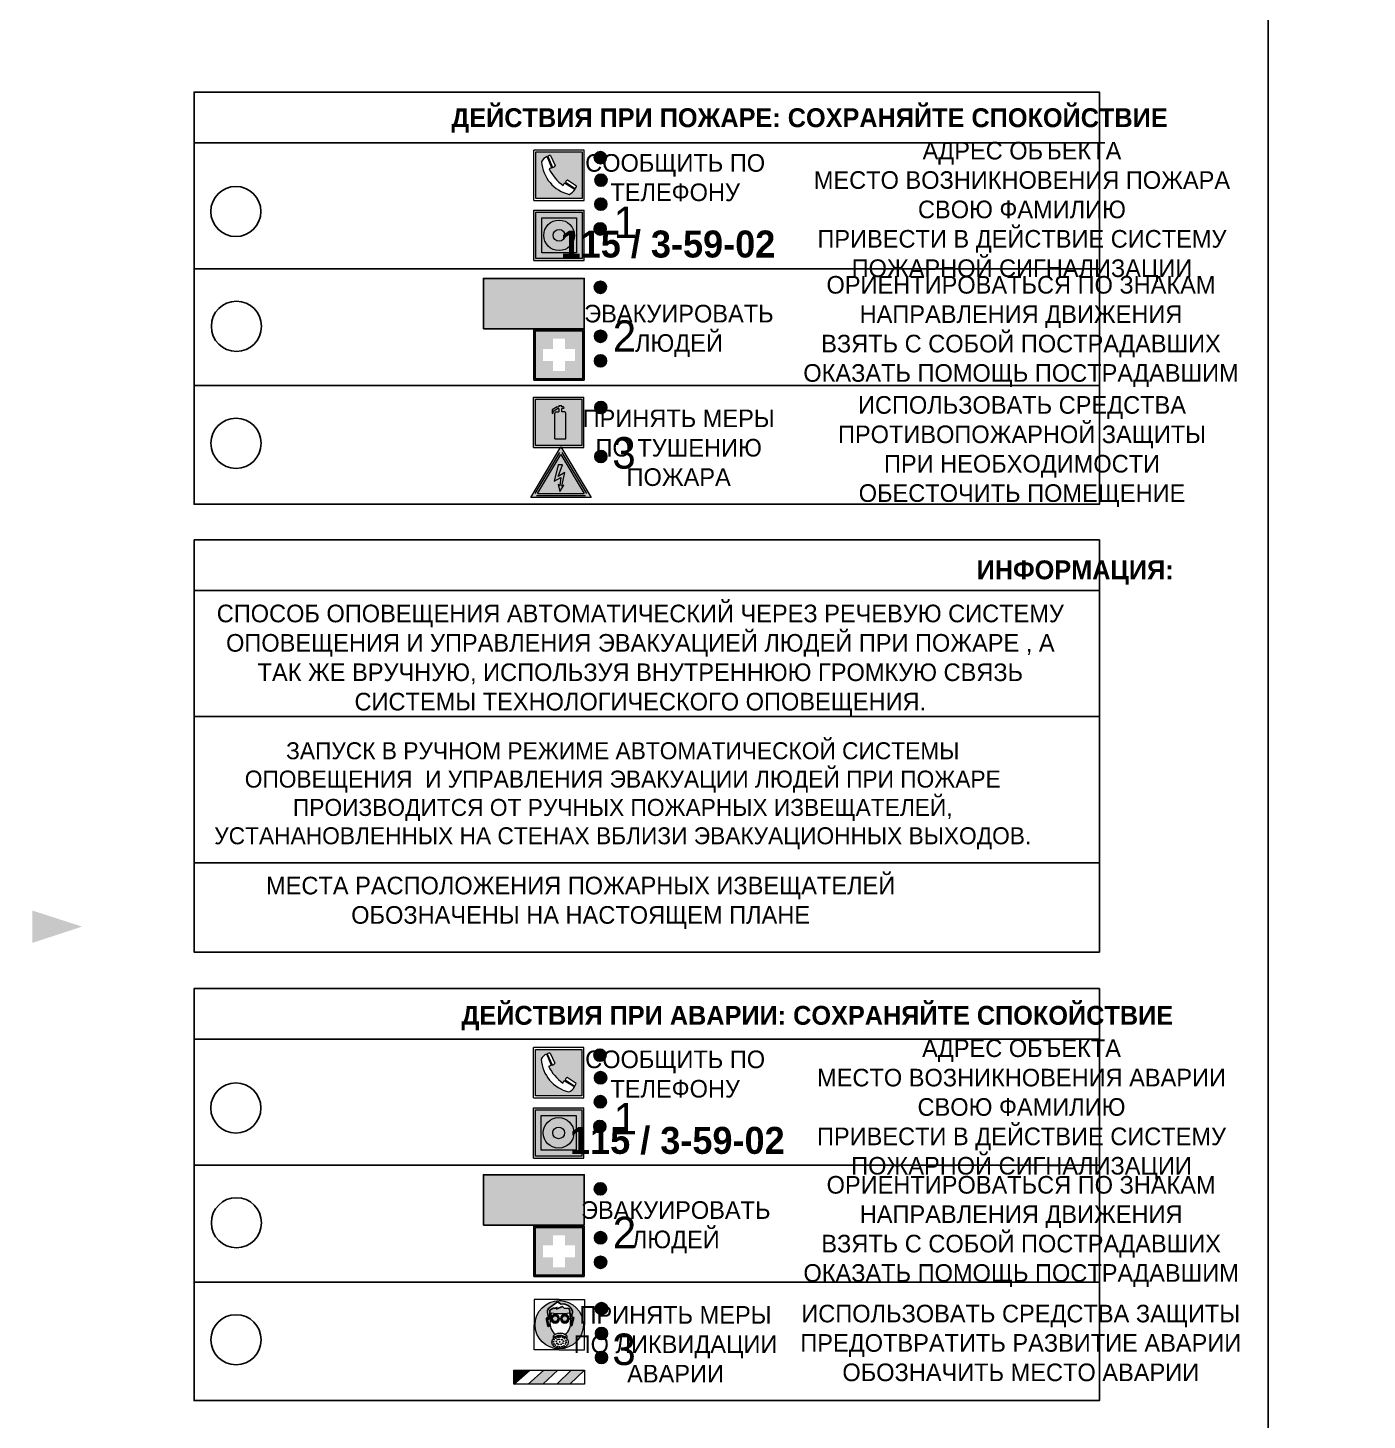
# Model space of a CAD drawing. Header units: millimetres. Extents: x 13114 to 67229, y 22859 to 38520.
# Drawn here: x 30219.4 to 30432, y 36048.3 to 36269.4 of the extents above; entities that cross this region are included whole.
import ezdxf

# ---------------------------------------------------------------- set-up
doc = ezdxf.new("R2010")
doc.units = ezdxf.units.MM
doc.layers.add('План_Штампы', color=7, linetype='Continuous')
doc.styles.add('обычный', font='arial.ttf')

# ---------------------------------------------------------------- blocks, each defined once
blk = doc.blocks.new('A$C3E6D3DDE')
at = {"lineweight": 5}
h = blk.add_hatch(color=40, dxfattribs=at)
h.paths.add_polyline_path([(24.1, 1.45), (16.46, -11.35), (31.74, -11.35)])
h.paths.add_polyline_path([(24.09, -0.46), (30.03, -10.41), (18.14, -10.41)], flags=16)
h.paths.add_polyline_path([(24.54, -3.08), (23.41, -6.02), (25.13, -5.01), (24.33, -8.5), (24.82, -8.27), (23.79, -9.86), (23.4, -8.04), (23.8, -8.43), (24.04, -6.29), (22.39, -7.25), (23.44, -3.08)], flags=0)
h = blk.add_hatch(color=256, dxfattribs=at)
h.paths.add_polyline_path([(24.37, 0.03, 0.567511), (23.82, 0.03), (17.59, -10.4, 0.582454), (17.86, -10.88), (30.32, -10.88, 0.582149), (30.6, -10.4)])
h.paths.add_polyline_path([(24.09, -0.46), (18.14, -10.41), (30.03, -10.41)], flags=16)
h.paths.add_polyline_path([(24.54, -3.08), (23.41, -6.02), (25.13, -5.01), (24.33, -8.5), (24.82, -8.27), (23.79, -9.86), (23.4, -8.04), (23.8, -8.43), (24.04, -6.29), (22.39, -7.25), (23.44, -3.08)], flags=0)
h = blk.add_hatch(color=40, dxfattribs=at)
h.paths.add_polyline_path([(24.09, -0.46), (18.14, -10.41), (30.03, -10.41)])
h.paths.add_polyline_path([(24.82, -8.27), (23.79, -9.86), (23.4, -8.04), (23.8, -8.43), (24.04, -6.29), (22.39, -7.25), (23.44, -3.08), (24.54, -3.08), (23.41, -6.02), (25.13, -5.01), (24.33, -8.5)], flags=16)
at = {"color": 40, "lineweight": 5}
for p, q in [((16.46, -11.35), (24.1, 1.45)), ((24.1, 1.45), (31.74, -11.35))]:
    blk.add_line(p, q, dxfattribs=at)
at = {"lineweight": 5}
for p, q in [((17.59, -10.4), (23.82, 0.03)), ((24.37, 0.03), (30.6, -10.4)), ((18.14, -10.41), (24.09, -0.46)), ((23.44, -3.08), (22.39, -7.25)), ((23.41, -6.02), (24.54, -3.08)), ((24.54, -3.08), (23.44, -3.08)), ((24.09, -0.46), (30.03, -10.41)), ((22.39, -7.25), (24.04, -6.29)), ((25.13, -5.01), (23.41, -6.02)), ((24.04, -6.29), (23.8, -8.43)), ((24.33, -8.5), (25.13, -5.01)), ((18.14, -10.41), (30.03, -10.41)), ((23.8, -8.43), (23.4, -8.04)), ((23.4, -8.04), (23.79, -9.86)), ((23.79, -9.86), (24.82, -8.27)), ((24.82, -8.27), (24.33, -8.5)), ((17.86, -10.88), (30.32, -10.88))]:
    blk.add_line(p, q, dxfattribs=at)
at = {"color": 50, "lineweight": 5}
blk.add_line((31.74, -11.35), (16.46, -11.35), dxfattribs=at)
blk = doc.blocks.new('A$C38D26F80')
h = blk.add_hatch(color=5)
h.dxf.hatch_style = 1
h.paths.add_polyline_path([(-8.77, -4.48, 1), (-0.19, -4.48, 1)])
h.paths.add_polyline_path([(-6.75, -3.58), (-6.75, -3.31), (-6.62, -3.22), (-6.5, -3.22), (-6.42, -3.3), (-6.39, -3.28), (-6.59, -2.23), (-6.59, -2.01), (-6.38, -1.58), (-4.76, -0.4), (-4.13, -0.79, -0.362848), (-2.1, -2.1, -0.201049), (-2.17, -2.48, 0.085434), (-2.26, -3.13), (-1.9, -3.16), (-2.25, -4.7), (-2.4, -4.59), (-2.43, -4.34), (-2.36, -4.34), (-2.14, -3.34), (-2.47, -3.42), (-2.58, -1.95), (-2.77, -1.58), (-3.58, -1.52), (-3.92, -1.26), (-5.05, -1.73), (-4.87, -1.39), (-5.41, -1.6), (-5.41, -1.46), (-6.13, -1.87), (-6.18, -3.5), (-6.56, -3.47), (-6.37, -4.59), (-6.16, -4.43), (-6.16, -4.66), (-6.36, -4.79), (-6.37, -4.8), (-6.51, -4.76)], flags=16)
h.paths.add_polyline_path([(-6.51, -4.76), (-6.36, -4.79), (-6.37, -4.8)], flags=0)
h.paths.add_polyline_path([(-5.92, -2.34, 0.089508), (-2.67, -2.35), (-2.48, -3.88, -0.268602), (-3.4, -6.18, 0.262449), (-5.2, -6.18, -0.268602), (-6.11, -3.88)], flags=16)
edge = h.paths.add_edge_path(flags=16)
edge.add_ellipse((-5.19, -3.41), major_axis=(0, 0.842), ratio=0.848992, start_angle=0, end_angle=360)
edge = h.paths.add_edge_path(flags=0)
edge.add_ellipse((-5.19, -3.39), major_axis=(0, 0.665), ratio=0.853798, start_angle=0, end_angle=360)
edge = h.paths.add_edge_path(flags=0)
edge.add_ellipse((-5.19, -3.4), major_axis=(0, 0.528), ratio=0.864094, start_angle=0, end_angle=360)
edge = h.paths.add_edge_path(flags=16)
edge.add_ellipse((-3.47, -3.4), major_axis=(0, 0.842), ratio=0.848992, start_angle=0, end_angle=360)
h.paths.add_polyline_path([(-3.13, -6.45), (-3.13, -6.84, 0.383174), (-5.57, -6.85), (-5.57, -6.49, -0.369952)], flags=16)
edge = h.paths.add_edge_path(flags=0)
edge.add_ellipse((-3.47, -3.39), major_axis=(0, 0.665), ratio=0.853798, start_angle=0, end_angle=360)
edge = h.paths.add_edge_path(flags=0)
edge.add_ellipse((-3.47, -3.4), major_axis=(0, 0.528), ratio=0.864094, start_angle=0, end_angle=360)
edge = h.paths.add_edge_path(flags=16)
edge.add_ellipse((-4.34, -7.57), major_axis=(-1.48, 0), ratio=0.744955, start_angle=0, end_angle=360)
h.paths.add_polyline_path([(-5.01, -6.85, -1), (-5.15, -6.85, -1)], flags=0)
h.paths.add_polyline_path([(-5.33, -7.14, -1), (-5.47, -7.14, -1)], flags=0)
h.paths.add_polyline_path([(-4.61, -6.71, -1), (-4.74, -6.71, -1)], flags=16)
h.paths.add_polyline_path([(-5.43, -7.51, -1), (-5.57, -7.51, -1)], flags=0)
h.paths.add_polyline_path([(-4.26, -6.67, -1), (-4.4, -6.67, -1)], flags=16)
h.paths.add_polyline_path([(-4.74, -7.14, -1), (-4.88, -7.14, -1)], flags=0)
h.paths.add_polyline_path([(-4.93, -7.43, -1), (-5.07, -7.43, -1)], flags=0)
h.paths.add_polyline_path([(-4.41, -7.07, -1), (-4.54, -7.07, -1)], flags=0)
h.paths.add_polyline_path([(-5.33, -7.87, -1), (-5.46, -7.87, -1)], flags=0)
h.paths.add_polyline_path([(-3.8, -6.71, -1), (-3.94, -6.71, -1)], flags=16)
h.paths.add_polyline_path([(-4.85, -7.78, -1), (-4.98, -7.78, -1)], flags=0)
h.paths.add_polyline_path([(-3.96, -7.14, -1), (-4.1, -7.14, -1)], flags=0)
h.paths.add_polyline_path([(-4.33, -7.53, -1), (-4.47, -7.53, -1)], flags=0)
h.paths.add_polyline_path([(-5.09, -8.12, -1), (-5.23, -8.12, -1)], flags=0)
h.paths.add_polyline_path([(-3.5, -6.94, -1), (-3.64, -6.94, -1)], flags=0)
h.paths.add_polyline_path([(-4.54, -7.97, -1), (-4.68, -7.97, -1)], flags=0)
h.paths.add_polyline_path([(-3.66, -7.39, -1), (-3.8, -7.39, -1)], flags=0)
h.paths.add_polyline_path([(-4.73, -8.35, -1), (-4.86, -8.35, -1)], flags=0)
h.paths.add_polyline_path([(-4.09, -7.96, -1), (-4.23, -7.96, -1)], flags=0)
h.paths.add_polyline_path([(-3.77, -7.74, -1), (-3.91, -7.74, -1)], flags=0)
h.paths.add_polyline_path([(-3.22, -7.27, -1), (-3.35, -7.27, -1)], flags=0)
h.paths.add_polyline_path([(-4.34, -8.4, -1), (-4.47, -8.4, -1)], flags=0)
h.paths.add_polyline_path([(-3.16, -7.61, -1), (-3.3, -7.61, -1)], flags=0)
h.paths.add_polyline_path([(-3.9, -8.35, -1), (-4.04, -8.35, -1)], flags=0)
h.paths.add_polyline_path([(-3.32, -7.91, -1), (-3.46, -7.91, -1)], flags=0)
h.paths.add_polyline_path([(-3.55, -8.23, -1), (-3.69, -8.23, -1)], flags=0)
at = {"color": 5, "lineweight": 5}
for p, q in [((-4.48, 0), (-8.96, 0)), ((-8.96, 0), (-8.96, -4.48)), ((-4.48, 0), (0, 0)), ((0, 0), (0, -4.48)), ((-6.59, -2.01), (-6.38, -1.58)), ((-6.59, -2.23), (-6.59, -2.01)), ((-6.39, -3.28), (-6.59, -2.23)), ((-6.38, -1.58), (-4.76, -0.4)), ((-6.13, -1.87), (-6.18, -3.5)), ((-5.41, -1.46), (-6.13, -1.87)), ((-5.92, -2.34), (-6.11, -3.88)), ((-4.87, -1.39), (-5.41, -1.6)), ((-5.41, -1.6), (-5.41, -1.46)), ((-3.92, -1.26), (-5.05, -1.73)), ((-5.05, -1.73), (-4.87, -1.39)), ((-4.76, -0.4), (-4.13, -0.79)), ((-3.58, -1.52), (-3.92, -1.26)), ((-2.77, -1.58), (-3.58, -1.52)), ((-2.58, -1.95), (-2.77, -1.58)), ((-2.67, -2.34), (-2.48, -3.88)), ((-2.47, -3.42), (-2.58, -1.95)), ((-8.96, -8.96), (-8.96, -4.48)), ((-6.75, -3.31), (-6.62, -3.22)), ((-6.75, -3.58), (-6.75, -3.31)), ((-6.51, -4.76), (-6.75, -3.58)), ((-6.62, -3.22), (-6.5, -3.22)), ((-6.18, -3.5), (-6.56, -3.47)), ((-6.56, -3.47), (-6.37, -4.59)), ((-6.37, -4.8), (-6.51, -4.76)), ((-6.5, -3.22), (-6.42, -3.3)), ((-6.42, -3.3), (-6.39, -3.28)), ((-6.37, -4.59), (-6.16, -4.43)), ((-6.16, -4.66), (-6.37, -4.8)), ((-6.16, -4.43), (-6.16, -4.66)), ((-2.14, -3.34), (-2.47, -3.42)), ((-2.43, -4.34), (-2.4, -4.59)), ((-2.43, -4.34), (-2.36, -4.34)), ((-2.4, -4.59), (-2.25, -4.7)), ((-2.36, -4.34), (-2.14, -3.34)), ((-1.9, -3.16), (-2.26, -3.13)), ((-2.25, -4.7), (-1.9, -3.16)), ((0, -8.96), (0, -4.48)), ((-5.57, -6.49), (-5.57, -6.85)), ((-3.13, -6.45), (-3.13, -6.84)), ((-4.48, -8.96), (-8.96, -8.96)), ((-4.48, -8.96), (0, -8.96))]:
    blk.add_line(p, q, dxfattribs=at)
at = {"color": 5}
for p, q in [((-6.59, -2.01), (-6.38, -1.58)), ((-6.59, -2.23), (-6.59, -2.01)), ((-6.39, -3.28), (-6.59, -2.23)), ((-6.38, -1.58), (-4.76, -0.4)), ((-6.13, -1.87), (-6.18, -3.5)), ((-5.41, -1.46), (-6.13, -1.87)), ((-4.87, -1.39), (-5.41, -1.6)), ((-5.41, -1.6), (-5.41, -1.46)), ((-3.92, -1.26), (-5.05, -1.73)), ((-5.05, -1.73), (-4.87, -1.39)), ((-4.76, -0.4), (-4.13, -0.79)), ((-3.58, -1.52), (-3.92, -1.26)), ((-2.77, -1.58), (-3.58, -1.52)), ((-2.58, -1.95), (-2.77, -1.58)), ((-2.47, -3.42), (-2.58, -1.95)), ((-6.75, -3.31), (-6.62, -3.22)), ((-6.75, -3.58), (-6.75, -3.31)), ((-6.51, -4.76), (-6.75, -3.58)), ((-6.62, -3.22), (-6.5, -3.22)), ((-6.18, -3.5), (-6.56, -3.47)), ((-6.56, -3.47), (-6.37, -4.59)), ((-6.37, -4.8), (-6.51, -4.76)), ((-6.36, -4.79), (-6.51, -4.76)), ((-6.5, -3.22), (-6.42, -3.3)), ((-6.42, -3.3), (-6.39, -3.28)), ((-6.37, -4.59), (-6.16, -4.43)), ((-6.16, -4.66), (-6.37, -4.8)), ((-6.16, -4.66), (-6.36, -4.79)), ((-6.16, -4.43), (-6.16, -4.66)), ((-2.14, -3.34), (-2.47, -3.42)), ((-2.4, -4.59), (-2.43, -4.34)), ((-2.43, -4.34), (-2.36, -4.34)), ((-2.25, -4.7), (-2.4, -4.59)), ((-2.36, -4.34), (-2.14, -3.34)), ((-2.26, -3.13), (-1.9, -3.16)), ((-1.9, -3.16), (-2.25, -4.7))]:
    blk.add_line(p, q, dxfattribs=at)
at = {"color": 5, "lineweight": 5}
for centre, radius in [((-4.48, -4.48), 4.29), ((-5.4, -7.14), 0.0678), ((-5.08, -6.85), 0.0678), ((-5, -7.43), 0.0678), ((-4.81, -7.14), 0.0678), ((-4.67, -6.71), 0.0678), ((-4.47, -7.07), 0.0678), ((-4.33, -6.67), 0.0678), ((-4.03, -7.14), 0.0678), ((-3.87, -6.71), 0.0678), ((-3.73, -7.39), 0.0678), ((-3.57, -6.94), 0.0678), ((-3.28, -7.27), 0.0678), ((-5.5, -7.51), 0.0678), ((-5.4, -7.87), 0.0678), ((-5.16, -8.12), 0.0678), ((-4.91, -7.78), 0.0678), ((-4.79, -8.35), 0.0678), ((-4.61, -7.97), 0.0678), ((-4.4, -7.53), 0.0678), ((-4.4, -8.4), 0.0678), ((-4.16, -7.96), 0.0678), ((-3.97, -8.35), 0.0678), ((-3.84, -7.74), 0.0678), ((-3.62, -8.23), 0.0678), ((-3.39, -7.91), 0.0678), ((-3.23, -7.61), 0.0678)]:
    blk.add_circle(centre, radius, dxfattribs=at)
for centre, radius, start, end in [((-4.28, 6.66), 9.15, 259.6987, 280.1569), ((-2.6, -2.2), 0.513, 326.4781, 11.7739), ((-3.66, -4.24), 2.47, 171.573, 231.7124), ((-4.93, -4.24), 2.47, 308.2876, 8.427), ((-0.47, -3.05), 1.79, 161.5846, 182.4584), ((-4.33, -7.88), 1.87, 50.358, 131.5662), ((-4.34, -8.2), 1.82, 48.4943, 132.3565), ((-4.3, -7.78), 1.83, 60.5889, 119.4111)]:
    blk.add_arc(centre, radius, start, end, dxfattribs=at)
at = {"color": 5}
for centre, radius, start, end in [((-3.89, -2.66), 1.88, 17.387, 97.1599), ((-2.6, -2.2), 0.511, 326.3906, 11.8614), ((-0.35, -3.07), 1.91, 162.2553, 181.7878)]:
    blk.add_arc(centre, radius, start, end, dxfattribs=at)
at = {"color": 5, "lineweight": 5}
for centre, major_axis, ratio in [((-5.19, -3.41), (0, 0.842), 0.848992), ((-5.19, -3.39), (0, 0.665), 0.853798), ((-5.19, -3.4), (0, 0.528), 0.864094), ((-3.47, -3.4), (0, 0.842), 0.848992), ((-3.47, -3.39), (0, 0.665), 0.853798), ((-3.47, -3.4), (0, 0.528), 0.864094), ((-4.34, -7.57), (-1.48, 0), 0.744955)]:
    blk.add_ellipse(centre, major_axis=major_axis, ratio=ratio, dxfattribs=at)
blk = doc.blocks.new('A$C47DD6509')
at = {"lineweight": 5}
for points in [[(-8.69, 0), (-11.19, 0), (-11.19, -2.22)], [(-4.22, 0), (-6.45, 0), (-8.91, -2.22), (-6.61, -2.22)], [(0, 0), (-2.09, 0), (-4.36, -2.22), (-2.29, -2.22)]]:
    blk.add_hatch(color=242, dxfattribs=at).paths.add_polyline_path(points)
at = {"color": 242, "lineweight": 5}
for p, q in [((-11.19, -2.22), (-8.69, 0)), ((-11.19, -2.22), (-11.19, 0)), ((-11.19, 0), (-8.69, 0)), ((-11.19, 0), (0, 0)), ((-8.91, -2.22), (-6.45, 0)), ((-6.61, -2.22), (-4.22, 0)), ((-4.36, -2.22), (-2.09, 0)), ((-2.29, -2.22), (0, 0)), ((0, 0), (0, -2.22)), ((0, -2.22), (-11.19, -2.22))]:
    blk.add_line(p, q, dxfattribs=at)
blk = doc.blocks.new('A$C456E1F9C')
at = {"lineweight": 5}
h = blk.add_hatch(color=242, dxfattribs=at)
h.paths.add_polyline_path([(0.51, -1.47), (0.51, -13.26), (12.29, -13.26), (12.29, -1.47)])
h.paths.add_polyline_path([(5.42, -4.95, -0.254479), (4.78, -5.4), (3.52, -2.53, -0.209735), (4.23, -2.4)], flags=16)
h.paths.add_polyline_path([(8.53, -8.6), (10.87, -10.17), (10.54, -10.76), (8.03, -9.13, -0.192251)], flags=16)
h.paths.add_polyline_path([(4.61, -5.49, 0.005518), (3.87, -5.72, 0.128647), (7.49, -10.01, 0.00809), (7.83, -9.33), (10.47, -10.97, -0.16736), (8.99, -12.25, -0.327862), (1.95, -3.95, -0.166952), (3.36, -2.62)], flags=16)
at = {"color": 242, "lineweight": 5}
for p, q in [((0, -13.77), (0, -0.97)), ((12.8, -0.97), (0, -0.97)), ((4.61, -5.49), (3.36, -2.62)), ((3.52, -2.53), (4.78, -5.4)), ((4.23, -2.4), (5.42, -4.95)), ((12.8, -13.77), (12.8, -0.97)), ((7.83, -9.33), (10.47, -10.97)), ((8.03, -9.13), (10.54, -10.76)), ((10.81, -10.12), (8.53, -8.6)), ((10.54, -10.76), (10.8, -10.3)), ((10.8, -10.3), (10.81, -10.12)), ((0, -13.77), (12.8, -13.77))]:
    blk.add_line(p, q, dxfattribs=at)
blk.add_lwpolyline([(0.51, -1.47), (12.29, -1.47), (12.29, -13.26), (0.51, -13.26)], close=True, dxfattribs=at)
for centre, radius, start, end in [((4.59, -5.34), 2.99, 114.2845, 152.1974), ((4.02, -3.27), 0.891, 76.3284, 123.7092), ((11.12, -3.31), 9.19, 183.9915, 256.6009), ((14.98, -39.1), 35.17, 107.1487, 108.4135), ((13.86, -0.94), 11.08, 205.5536, 234.8762), ((4.68, -4.59), 0.824, 276.9621, 334.0723), ((-13.31, 0.8), 23.44, 332.5487, 334.4027), ((8.94, -9.5), 0.989, 114.4092, 157.9388), ((7.87, -9.46), 3, 291.9291, 329.9329)]:
    blk.add_arc(centre, radius, start, end, dxfattribs=at)
blk = doc.blocks.new('A$C54414219')
at = {"true_color": 0xffffff}
h = blk.add_hatch(color=7, dxfattribs=at)
h.paths.add_polyline_path([(2.39, -9.45), (2.39, -18.3), (11.23, -18.3), (11.23, -9.45)], flags=0)
h.paths.add_polyline_path([(10.71, -13.87, -1), (2.92, -13.87, -1)], flags=0)
h.paths.add_polyline_path([(8.3, -13.87, -1), (5.33, -13.87, -1)], flags=0)
h.paths.add_polyline_path([(0.41, -7.47), (0.41, -20.27), (13.21, -20.27), (13.21, -7.47)])
h.paths.add_polyline_path([(0.92, -19.77), (12.71, -19.77), (12.71, -7.98), (0.92, -7.98)], flags=16)
h.paths.add_polyline_path([(11.23, -9.45), (11.23, -18.3), (2.39, -18.3), (2.39, -9.45)], flags=0)
at = {"lineweight": 5}
h = blk.add_hatch(color=242, dxfattribs=at)
h.paths.add_polyline_path([(12.71, -7.98), (0.92, -7.98), (0.92, -19.77), (12.71, -19.77)])
h.paths.add_polyline_path([(11.23, -18.3), (2.39, -18.3), (2.39, -9.45), (11.23, -9.45)], flags=16)
h.paths.add_polyline_path([(10.71, -13.87, -1), (2.92, -13.87, -1)], flags=0)
h.paths.add_polyline_path([(8.3, -13.87, -1), (5.33, -13.87, -1)], flags=0)
at = {"true_color": 0xffffff}
h = blk.add_hatch(color=7, dxfattribs=at)
h.paths.add_polyline_path([(2.39, -9.45), (2.39, -18.3), (11.23, -18.3), (11.23, -9.45)])
h.paths.add_polyline_path([(10.71, -13.87, -1), (2.92, -13.87, -1)], flags=16)
h.paths.add_polyline_path([(8.3, -13.87, -1), (5.33, -13.87, -1)], flags=0)
at = {"lineweight": 5}
h = blk.add_hatch(color=242, dxfattribs=at)
h.paths.add_polyline_path([(2.92, -13.87, 1), (10.71, -13.87, 1)])
h.paths.add_polyline_path([(8.3, -13.87, -1), (5.33, -13.87, -1)], flags=16)
at = {"color": 242, "lineweight": 5}
for p, q in [((0.41, -20.27), (0.41, -7.47)), ((0.41, -7.47), (13.21, -7.47)), ((0.41, -7.47), (13.21, -7.47)), ((13.21, -20.27), (13.21, -7.47)), ((0.41, -20.27), (13.21, -20.27))]:
    blk.add_line(p, q, dxfattribs=at)
for points in [[(0.92, -7.98), (12.71, -7.98), (12.71, -19.77), (0.92, -19.77)], [(2.39, -9.45), (11.23, -9.45), (11.23, -18.3), (2.39, -18.3)]]:
    blk.add_lwpolyline(points, close=True, dxfattribs=at)
for radius in [3.89, 1.49]:
    blk.add_circle((6.81, -13.87), radius, dxfattribs=at)
blk = doc.blocks.new('A$C32E8229D')
at = {"true_color": 0xffffff}
blk.add_hatch(color=7, dxfattribs=at).paths.add_polyline_path([(0, 0), (0, -8), (16, -8), (16, 0)])
h = blk.add_hatch(color=126)
h.paths.add_polyline_path([(0.2, -0.2), (15.8, -0.2), (15.8, -7.8), (0.2, -7.8)])
h.paths.add_polyline_path([(13.49, -2.05), (12.08, -2.05), (11.37, -2.63, 0.162397), (11.29, -2.84), (11.29, -3.63), (10.35, -3.63), (10.35, -4.05), (11.68, -4.05), (11.68, -3.48), (12.26, -4.28), (11.29, -5.1), (11.29, -6.78), (11.85, -6.78), (11.85, -5.44), (12.8, -4.64), (12.8, -5.94), (14.46, -5.94), (14.46, -5.39), (13.45, -5.39), (13.45, -3.97), (12.46, -2.59), (13.15, -2.59), (13.69, -3.34), (14.18, -3)], flags=16)
h.paths.add_polyline_path([(10.74, -1.82, 1), (11.8, -1.82, 1)], flags=16)
h.paths.add_polyline_path([(9.39, -3.59), (5.99, -3.59), (6.56, -3.03), (5.91, -3.03), (5.1, -3.83), (5.91, -4.64), (6.56, -4.64), (5.99, -4.09), (9.39, -4.09)], flags=16)
h.paths.add_polyline_path([(4.29, -1.08), (1.72, -1.08), (1.72, -6.6), (4.29, -6.6)], flags=16)
at = {"color": 126}
blk.add_lwpolyline([(16, -8), (0, -8), (0, 0), (16, 0)], close=True, dxfattribs=at)
blk = doc.blocks.new('A$C18900ED3')
h = blk.add_hatch(color=126)
h.paths.add_polyline_path([(-0.18, -0.18), (-7.02, -0.18), (-7.02, -7.02), (-0.18, -7.02)])
h.paths.add_polyline_path([(-5.89, -4.46), (-5.89, -2.77), (-4.46, -2.77), (-4.46, -1.31), (-2.77, -1.31), (-2.77, -2.77), (-1.33, -2.77), (-1.33, -4.46), (-2.77, -4.46), (-2.77, -5.89), (-4.46, -5.89), (-4.46, -4.46)], flags=16)
at = {"color": 126}
for p, q in [((-7.2, 0), (-7.2, -7.2)), ((0, 0), (-7.2, 0)), ((0, -7.2), (0, 0)), ((-7.02, -7.02), (-7.02, -0.18)), ((-7.02, -0.18), (-0.18, -0.18)), ((-0.18, -0.18), (-0.18, -7.02)), ((-7.2, -7.2), (0, -7.2)), ((-0.18, -7.02), (-7.02, -7.02))]:
    blk.add_line(p, q, dxfattribs=at)
blk = doc.blocks.new('A$C3AD82952')
at = {"true_color": 0xf5f5ff}
h = blk.add_hatch(color=7, dxfattribs=at)
h.dxf.hatch_style = 1
h.paths.add_polyline_path([(8.21, 8.73, 0.414214), (7.89, 9.05), (7.22, 9.05), (7.22, 9.92), (7.59, 9.92, 1), (7.57, 10.36), (7.22, 10.36), (7.22, 10.6), (6.43, 10.6), (6.43, 10.36), (6.01, 10.36), (4.74, 9.59), (4.74, 8.69), (4.98, 8.73), (4.98, 9.26), (6.12, 9.91), (6.43, 9.91), (6.43, 9.05), (5.76, 9.05, 0.414214), (5.44, 8.73), (5.44, 2.2), (8.21, 2.2)], flags=0)
h.paths.add_polyline_path([(12.8, 12.8), (0, 12.8), (0, 0), (12.8, 0)])
h.paths.add_polyline_path([(0.51, 12.29), (12.29, 12.29), (12.29, 0.51), (0.51, 0.51)], flags=16)
h.paths.add_polyline_path([(4.74, 9.59), (6.01, 10.36), (6.43, 10.36), (6.43, 10.6), (7.22, 10.6), (7.22, 10.36), (7.59, 10.36, -0.94586), (7.59, 9.92), (7.22, 9.92), (7.22, 9.05), (7.89, 9.05, -0.414214), (8.21, 8.73), (8.21, 2.2), (5.44, 2.2), (5.44, 8.73, -0.414214), (5.76, 9.05), (6.43, 9.05), (6.43, 9.91), (6.12, 9.91), (4.98, 9.26), (4.98, 8.73), (4.74, 8.69)], flags=0)
h = blk.add_hatch(color=242)
h.dxf.hatch_style = 1
h.paths.add_polyline_path([(12.29, 12.29), (0.51, 12.29), (0.51, 0.51), (12.29, 0.51)])
h.paths.add_polyline_path([(4.74, 8.69), (4.74, 9.59), (6.01, 10.36), (6.43, 10.36), (6.43, 10.6), (7.22, 10.6), (7.22, 10.36), (7.59, 10.36, -0.94586), (7.59, 9.92), (7.22, 9.92), (7.22, 9.05), (7.89, 9.05, -0.414214), (8.21, 8.73), (8.21, 2.2), (5.44, 2.2), (5.44, 8.73, -0.414214), (5.76, 9.05), (6.43, 9.05), (6.43, 9.91), (6.12, 9.91), (4.98, 9.26), (4.98, 8.73)], flags=16)
h = blk.add_hatch(color=7, dxfattribs=at)
h.dxf.hatch_style = 1
h.paths.add_polyline_path([(8.21, 8.73, 0.414214), (7.89, 9.05), (7.22, 9.05), (7.22, 9.92), (7.59, 9.92, 1), (7.57, 10.36), (7.22, 10.36), (7.22, 10.6), (6.43, 10.6), (6.43, 10.36), (6.01, 10.36), (4.74, 9.59), (4.74, 8.69), (4.98, 8.73), (4.98, 9.26), (6.12, 9.91), (6.43, 9.91), (6.43, 9.05), (5.76, 9.05, 0.414214), (5.44, 8.73), (5.44, 2.2), (8.21, 2.2)])
at = {"color": 242, "lineweight": 5}
for p, q in [((0, 0), (0, 12.8)), ((0, 12.8), (12.8, 12.8)), ((12.8, 0), (12.8, 12.8)), ((6.01, 10.36), (4.74, 9.59)), ((4.74, 9.59), (4.74, 8.69)), ((4.74, 8.69), (4.98, 8.73)), ((4.98, 9.26), (6.12, 9.91)), ((4.98, 8.73), (4.98, 9.26)), ((5.44, 2.2), (5.44, 8.73)), ((5.76, 9.05), (6.43, 9.05)), ((6.01, 10.36), (6.43, 10.36)), ((6.12, 9.91), (6.43, 9.91)), ((7.22, 10.6), (6.43, 10.6)), ((6.43, 10.6), (6.43, 10.36)), ((6.43, 9.91), (6.43, 9.05)), ((7.22, 10.36), (7.22, 10.6)), ((7.59, 10.36), (7.22, 10.36)), ((7.22, 9.05), (7.22, 9.92)), ((7.59, 9.92), (7.22, 9.92)), ((7.89, 9.05), (7.22, 9.05)), ((8.21, 2.2), (8.21, 8.73)), ((0, 0), (12.8, 0)), ((5.44, 2.2), (8.21, 2.2))]:
    blk.add_line(p, q, dxfattribs=at)
blk.add_lwpolyline([(0.51, 12.29), (12.29, 12.29), (12.29, 0.51), (0.51, 0.51)], close=True, dxfattribs=at)
for centre, radius, start, end in [((5.76, 8.73), 0.32, 90, 180), ((7.58, 10.14), 0.223, 273.1875, 86.8125), ((7.89, 8.73), 0.32, 0, 90)]:
    blk.add_arc(centre, radius, start, end, dxfattribs=at)

msp = doc.modelspace()

# ---------------------------------------------------------------- hatches: boundary and pattern name
at = {"lineweight": 0}
h = msp.add_hatch(color=256, dxfattribs=at)
h.dxf.hatch_style = 1
h.paths.add_polyline_path([(30309.3, 36248.77, 1), (30311.24, 36248.77, 1)])
h = msp.add_hatch(color=256, dxfattribs=at)
h.dxf.hatch_style = 1
h.paths.add_polyline_path([(30309.41, 36245.19, 1), (30311.34, 36245.19, 1)])
h = msp.add_hatch(color=256, dxfattribs=at)
h.dxf.hatch_style = 1
h.paths.add_polyline_path([(30309.37, 36241.38, 1), (30311.3, 36241.38, 1)])
h = msp.add_hatch(color=256, dxfattribs=at)
h.dxf.hatch_style = 1
h.paths.add_polyline_path([(30309.29, 36237.45, 1), (30311.22, 36237.45, 1)])
h = msp.add_hatch(color=256, dxfattribs=at)
h.dxf.hatch_style = 1
h.paths.add_polyline_path([(30309.3, 36228.18, 1), (30311.23, 36228.18, 1)])
h = msp.add_hatch(color=256, dxfattribs=at)
h.dxf.hatch_style = 1
h.paths.add_polyline_path([(30309.34, 36220.4, 1), (30311.27, 36220.4, 1)])
h = msp.add_hatch(color=256, dxfattribs=at)
h.dxf.hatch_style = 1
h.paths.add_polyline_path([(30309.33, 36216.5, 1), (30311.26, 36216.5, 1)])
h = msp.add_hatch(color=256, dxfattribs=at)
h.dxf.hatch_style = 1
h.paths.add_polyline_path([(30309.39, 36209.08, 1), (30311.32, 36209.08, 1)])
h = msp.add_hatch(color=256, dxfattribs=at)
h.dxf.hatch_style = 1
h.paths.add_polyline_path([(30309.4, 36201.31, 1), (30311.33, 36201.31, 1)])
h = msp.add_hatch(color=256, dxfattribs=at)
h.dxf.hatch_style = 1
h.paths.add_polyline_path([(30309.24, 36106.22, 1), (30311.17, 36106.22, 1)])
h = msp.add_hatch(color=256, dxfattribs=at)
h.dxf.hatch_style = 1
h.paths.add_polyline_path([(30309.34, 36102.64, 1), (30311.28, 36102.64, 1)])
h = msp.add_hatch(color=256, dxfattribs=at)
h.dxf.hatch_style = 1
h.paths.add_polyline_path([(30309.31, 36098.83, 1), (30311.24, 36098.83, 1)])
h = msp.add_hatch(color=256, dxfattribs=at)
h.dxf.hatch_style = 1
h.paths.add_polyline_path([(30309.22, 36094.9, 1), (30311.15, 36094.9, 1)])
h = msp.add_hatch(color=256, dxfattribs=at)
h.dxf.hatch_style = 1
h.paths.add_polyline_path([(30309.31, 36085.01, 1), (30311.24, 36085.01, 1)])
h = msp.add_hatch(color=256, dxfattribs=at)
h.dxf.hatch_style = 1
h.paths.add_polyline_path([(30309.35, 36077.23, 1), (30311.28, 36077.23, 1)])
h = msp.add_hatch(color=256, dxfattribs=at)
h.dxf.hatch_style = 1
h.paths.add_polyline_path([(30309.34, 36073.33, 1), (30311.27, 36073.33, 1)])
h = msp.add_hatch(color=256, dxfattribs=at)
h.dxf.hatch_style = 1
h.paths.add_polyline_path([(30309.5, 36065.97, 1), (30311.43, 36065.97, 1)])
h = msp.add_hatch(color=256, dxfattribs=at)
h.dxf.hatch_style = 1
h.paths.add_polyline_path([(30309.49, 36062.03, 1), (30311.43, 36062.03, 1)])
h = msp.add_hatch(color=256, dxfattribs=at)
h.dxf.hatch_style = 1
h.paths.add_polyline_path([(30309.5, 36058.2, 1), (30311.43, 36058.2, 1)])

# ---------------------------------------------------------------- linework, layer by layer
at = {"color": 5, "lineweight": 0}
for points in [[(29816.34, 35950.09), (30416.34, 35950.09), (30416.34, 36345.09), (29816.34, 36345.09)], [(30416.34, 35950.09), (31016.34, 35950.09), (31016.34, 36345.09), (30416.34, 36345.09)]]:
    msp.add_lwpolyline(points, close=True, dxfattribs=at)
for points in [[(30245.76, 36251.13), (30389.53, 36251.13), (30389.53, 36259.18), (30245.76, 36259.18)], [(30245.76, 36251.13), (30389.53, 36251.13), (30389.53, 36193.73), (30245.76, 36193.73)], [(30245.76, 36108.76), (30389.53, 36108.76), (30389.53, 36116.81), (30245.76, 36116.81)], [(30245.76, 36108.76), (30389.53, 36108.76), (30389.53, 36051.36), (30245.76, 36051.36)]]:
    msp.add_lwpolyline(points, close=True)
for points in [[(30304.18, 36231.13), (30245.76, 36231.13), (30389.53, 36231.13)], [(30304.18, 36212.56), (30245.76, 36212.56), (30389.53, 36212.56)], [(30304.18, 36088.76), (30245.76, 36088.76), (30389.53, 36088.76)], [(30304.18, 36070.19), (30245.76, 36070.19), (30389.53, 36070.19)]]:
    msp.add_lwpolyline(points)
at = {"color": 0}
msp.add_lwpolyline([(30245.76, 36188.07), (30389.53, 36188.07), (30389.53, 36122.61), (30245.76, 36122.61)], close=True, dxfattribs=at)
for points in [[(30245.76, 36180.01), (30389.53, 36180.01)], [(30245.76, 36160.02), (30389.53, 36160.02)], [(30245.76, 36136.77), (30389.53, 36136.77)]]:
    msp.add_lwpolyline(points, dxfattribs=at)
for centre, radius in [((30310.27, 36248.77), 0.966), ((30310.37, 36245.19), 0.966), ((30252.39, 36240.21), 3.98), ((30310.34, 36241.38), 0.966), ((30310.25, 36237.45), 0.966), ((30310.27, 36228.18), 0.966), ((30252.48, 36221.98), 3.98), ((30310.31, 36220.4), 0.966), ((30310.3, 36216.5), 0.966), ((30310.36, 36209.08), 0.966), ((30252.42, 36203.4), 3.98), ((30310.36, 36201.31), 0.966), ((30310.21, 36106.22), 0.966), ((30310.31, 36102.64), 0.966), ((30252.39, 36097.84), 3.98), ((30310.27, 36098.83), 0.966), ((30310.19, 36094.9), 0.966), ((30310.27, 36085.01), 0.966), ((30252.48, 36079.61), 3.98), ((30310.31, 36077.23), 0.966), ((30310.31, 36073.33), 0.966), ((30310.46, 36065.97), 0.966), ((30252.42, 36061.03), 3.98), ((30310.46, 36062.03), 0.966), ((30310.46, 36058.2), 0.966)]:
    msp.add_circle(centre, radius)
at = {"layer": 'План_Штампы', "color": 126, "true_color": 0x008754}
msp.add_solid([(30220.08, 36124.06), (30220.1, 36129.19), (30227.98, 36126.64)], dxfattribs=at)

# ---------------------------------------------------------------- block references
for name, p, xscale, yscale, zscale in [('A$C456E1F9C', (30299.71, 36250.59), 0.625, 0.625, 0.625), ('A$C54414219', (30299.46, 36245.1), 0.625, 0.625, 0.625), ('A$C18900ED3', (30307.71, 36221.45), 1.111111111007631, 1.111111111007631, 1.111111111007631), ('A$C3AD82952', (30299.66, 36202.72), 0.625, 0.625, 0.625), ('A$C3E6D3DDE', (30288.95, 36201.91), 0.625, 0.625, 0.625), ('A$C456E1F9C', (30299.65, 36108.04), 0.625, 0.625, 0.625), ('A$C54414219', (30299.39, 36102.55), 0.625, 0.625, 0.625), ('A$C18900ED3', (30307.71, 36079.08), 1.111111111007631, 1.111111111007631, 1.111111111007631), ('A$C38D26F80', (30307.74, 36067.41), 0.8928571427240968, 0.8928571427240968, 0.8928571427240968)]:
    msp.add_blockref(name, p, dxfattribs=dict(xscale=xscale, yscale=yscale, zscale=zscale))
at = {"xscale": -1}
for p in [(30307.71, 36229.6), (30307.71, 36087.23)]:
    msp.add_blockref('A$C32E8229D', p, dxfattribs=at)
at = {"color": 242, "true_color": 0xc1121c}
msp.add_blockref('A$C47DD6509', (30307.74, 36056.2), dxfattribs=at)

# ---------------------------------------------------------------- texts
at = {"lineweight": 0, "attachment_point": 5, "style": 'обычный'}
for s, insert, char_height, width in [('{\\fProxima Nova Rg|b1|i0|c204|p2;ДЕЙСТВИЯ ПРИ ПОЖАРЕ: СОХРАНЯЙТЕ СПОКОЙСТВИЕ\\H1.6644x; }', (30343.48, 36254.68), 3, 175.1736), ('{\\fProxima Nova Rg|b0|i0|c204|p2;СООБЩИТЬ ПО \\PТЕЛЕФОНУ}', (30322.15, 36245.58), 2.8, 126.6484), ('\\pi-8.4,l8.4,t8.4;{\\fProxima Nova Rg|b0|i0|c204|p2;АДРЕС ОБЪЕКТА\\PМЕСТО ВОЗНИКНОВЕНИЯ ПОЖАРА \\PСВОЮ ФАМИЛИЮ\\PПРИВЕСТИ В ДЕЙСТВИЕ СИСТЕМУ \\PПОЖАРНОЙ СИГНАЛИЗАЦИИ}', (30377.22, 36240.14), 2.8, 126.6484), ('{\\fProxima Nova Rg|b0|i0|c204|p2;1\\H1.1667x; }', (30314.25, 36238.51), 5, 126.6484), ('{\\fProxima Nova Rg|b1|i0|c0|p2;\\H1.0714x;115 / 3-59-02\\H1.2822x; }', (30321.01, 36234.99), 4, 126.6484), ('\\pi-8.4,l8.4,t8.4;{\\fProxima Nova Rg|b0|i0|c204|p2;ОРИЕНТИРОВАТЬСЯ ПО ЗНАКАМ \\PНАПРАВЛЕНИЯ ДВИЖЕНИЯ\\PВЗЯТЬ С СОБОЙ ПОСТРАДАВШИХ\\PОКАЗАТЬ ПОМОЩЬ ПОСТРАДАВШИМ}', (30377.07, 36221.17), 2.8, 126.6484), ('{\\fProxima Nova Rg|b0|i0|c204|p2;ЭВАКУИРОВАТЬ \\PЛЮДЕЙ}', (30322.75, 36221.26), 2.8, 126.6484), ('{\\fProxima Nova Rg|b0|i0|c204|p2;2\\H1.1967x; }', (30314.1, 36220.43), 5, 126.6484), ('\\pi-8.4,l8.4,t8.4;{\\fProxima Nova Rg|b0|i0|c204|p2;ИСПОЛЬЗОВАТЬ СРЕДСТВА \\PПРОТИВОПОЖАРНОЙ ЗАЩИТЫ \\PПРИ НЕОБХОДИМОСТИ \\PОБЕСТОЧИТЬ ПОМЕЩЕНИЕ}', (30377.23, 36202.09), 2.8, 126.6484), ('{\\fProxima Nova Rg|b0|i0|c204|p2;ПРИНЯТЬ МЕРЫ \\PПО ТУШЕНИЮ \\PПОЖАРА}', (30322.71, 36202.68), 2.8, 126.6484), ('{\\fProxima Nova Rg|b0|i0|c204|p2;3\\H1.1967x; }', (30314.03, 36201.85), 5, 126.6484), ('{\\fProxima Nova Rg|b1|i0|c204|p2;ИНФОРМАЦИЯ:\\H1.1997x; }', (30385.67, 36182.87), 3, 175.1736), ('{\\fProxima Nova Rg|b0|i0|c204|p2;СПОСОБ ОПОВЕЩЕНИЯ АВТОМАТИЧЕСКИЙ ЧЕРЕЗ РЕЧЕВУЮ СИСТЕМУ ОПОВЕЩЕНИЯ И УПРАВЛЕНИЯ ЭВАКУАЦИЕЙ ЛЮДЕЙ ПРИ ПОЖАРЕ , А ТАК ЖЕ ВРУЧНУЮ, ИСПОЛЬЗУЯ ВНУТРЕННЮЮ ГРОМКУЮ СВЯЗЬ СИСТЕМЫ ТЕХНОЛОГИЧЕСКОГО ОПОВЕЩЕНИЯ.}', (30316.62, 36168.97), 2.8, 137.0334), ('{\\fProxima Nova Rg|b0|i0|c204|p2;\\P\\pt8.1;ЗАПУСК В РУЧНОМ РЕЖИМЕ АВТОМАТИЧЕСКОЙ СИСТЕМЫ ОПОВЕЩЕНИЯ  И УПРАВЛЕНИЯ ЭВАКУАЦИИ ЛЮДЕЙ ПРИ ПОЖАРЕ ПРОИЗВОДИТСЯ ОТ РУЧНЫХ ПОЖАРНЫХ ИЗВЕЩАТЕЛЕЙ, УСТАНАНОВЛЕННЫХ НА СТЕНАХ ВБЛИЗИ ЭВАКУАЦИОННЫХ ВЫХОДОВ. }', (30313.83, 36149.68), 2.7, 131.4512), ('\\pt8.4;{\\fProxima Nova Rg|b0|i0|c204|p2;\\PМЕСТА РАСПОЛОЖЕНИЯ ПОЖАРНЫХ ИЗВЕЩАТЕЛЕЙ ОБОЗНАЧЕНЫ НА НАСТОЯЩЕМ ПЛАНЕ}', (30307.14, 36132.76), 2.8, 118.5618), ('{\\fProxima Nova Rg|b1|i0|c204|p2;ДЕЙСТВИЯ ПРИ АВАРИИ: СОХРАНЯЙТЕ СПОКОЙСТВИЕ\\H1.6644x; }', (30344.71, 36112.12), 3, 175.1736), ('\\pi-8.4,l8.4,t8.4;{\\fProxima Nova Rg|b0|i0|c204|p2;АДРЕС ОБЪЕКТА\\PМЕСТО ВОЗНИКНОВЕНИЯ АВАРИИ\\PСВОЮ ФАМИЛИЮ\\PПРИВЕСТИ В ДЕЙСТВИЕ СИСТЕМУ \\PПОЖАРНОЙ СИГНАЛИЗАЦИИ}', (30377.15, 36097.59), 2.8, 126.6484), ('{\\fProxima Nova Rg|b0|i0|c204|p2;СООБЩИТЬ ПО \\PТЕЛЕФОНУ}', (30322.15, 36103.21), 2.8, 126.6484), ('{\\fProxima Nova Rg|b0|i0|c204|p2;1\\H1.1667x; }', (30314.25, 36096.14), 5, 126.6484), ('{\\fProxima Nova Rg|b1|i0|c0|p2;\\H1.0714x;115 / 3-59-02\\H1.2822x; }', (30322.5, 36092.63), 4, 126.6484), ('\\pi-8.4,l8.4,t8.4;{\\fProxima Nova Rg|b0|i0|c204|p2;ОРИЕНТИРОВАТЬСЯ ПО ЗНАКАМ \\PНАПРАВЛЕНИЯ ДВИЖЕНИЯ\\PВЗЯТЬ С СОБОЙ ПОСТРАДАВШИХ\\PОКАЗАТЬ ПОМОЩЬ ПОСТРАДАВШИМ}', (30377.09, 36078.23), 2.8, 126.6484), ('{\\fProxima Nova Rg|b0|i0|c204|p2;ЭВАКУИРОВАТЬ \\PЛЮДЕЙ}', (30322.25, 36078.89), 2.8, 126.6484), ('{\\fProxima Nova Rg|b0|i0|c204|p2;2\\H1.1967x; }', (30314.1, 36078.06), 5, 126.6484), ('{\\fProxima Nova Rg|b0|i0|c204|p2;ПРИНЯТЬ МЕРЫ \\PПО ЛИКВИДАЦИИ \\PАВАРИИ}', (30322.21, 36060.31), 2.8, 126.6484), ('\\pi-8.4,l8.4,t8.4;{\\fProxima Nova Rg|b0|i0|c204|p2;ИСПОЛЬЗОВАТЬ СРЕДСТВА ЗАЩИТЫ \\PПРЕДОТВРАТИТЬ РАЗВИТИЕ АВАРИИ\\PОБОЗНАЧИТЬ МЕСТО АВАРИИ}', (30377.03, 36060.5), 2.8, 126.6484), ('{\\fProxima Nova Rg|b0|i0|c204|p2;3\\H1.1967x; }', (30314.03, 36059.48), 5, 126.6484)]:
    msp.add_mtext(s, dxfattribs=dict(at, insert=insert, char_height=char_height, width=width))

doc.saveas('drawing.dxf')
